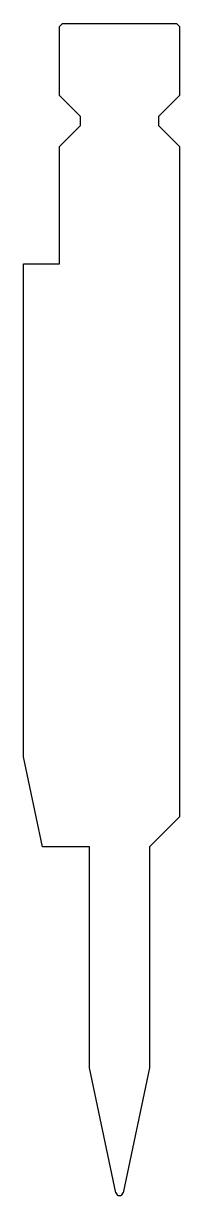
# Model space of a CAD drawing. Header units: metres. Extents: x -18 to 8, y -109 to 86.
import ezdxf

# ---------------------------------------------------------------- set-up
doc = ezdxf.new("R2010")
doc.units = ezdxf.units.M

msp = doc.modelspace()

# ---------------------------------------------------------------- linework, layer by layer
for p, q in [((-11.966831, 85.511515), (-12.466831, 85.011515)), ((-12.466831, 73.511515), (-12.466831, 85.011515)), ((-11.966831, 85.511515), (7.033169, 85.511515)), ((7.533169, 85.011515), (7.033169, 85.511515)), ((7.533169, 85.011515), (7.533169, 73.511515)), ((-8.966831, 70.011515), (-12.466831, 73.511515)), ((7.533169, 73.511515), (4.033169, 70.011515)), ((-12.466831, 65.011515), (-8.966831, 68.511515)), ((-8.966831, 68.511515), (-8.966831, 70.011515)), ((4.033169, 70.011515), (4.033169, 68.511515)), ((4.033169, 68.511515), (7.533169, 65.011515)), ((-12.466831, 45.511515), (-12.466831, 65.011515)), ((7.533169, 65.011515), (7.533169, -46.488485)), ((-18.466831, -36.498485), (-18.466831, 45.511515)), ((-18.466831, 45.511515), (-12.466831, 45.511515)), ((-15.280608, -51.488485), (-18.466831, -36.498485)), ((7.533169, -46.488485), (2.533169, -51.488485)), ((-7.466831, -51.488485), (-15.280608, -51.488485)), ((-7.466831, -88.251175), (-7.466831, -51.488485)), ((2.533169, -51.488485), (2.533169, -88.251175)), ((-3.053719, -109.013232), (-7.466831, -88.251175)), ((2.533169, -88.251175), (-1.879942, -109.013232))]:
    msp.add_line(p, q)
msp.add_arc((-2.466831, -108.888485), 0.6, 192, 348)

doc.saveas('drawing.dxf')
